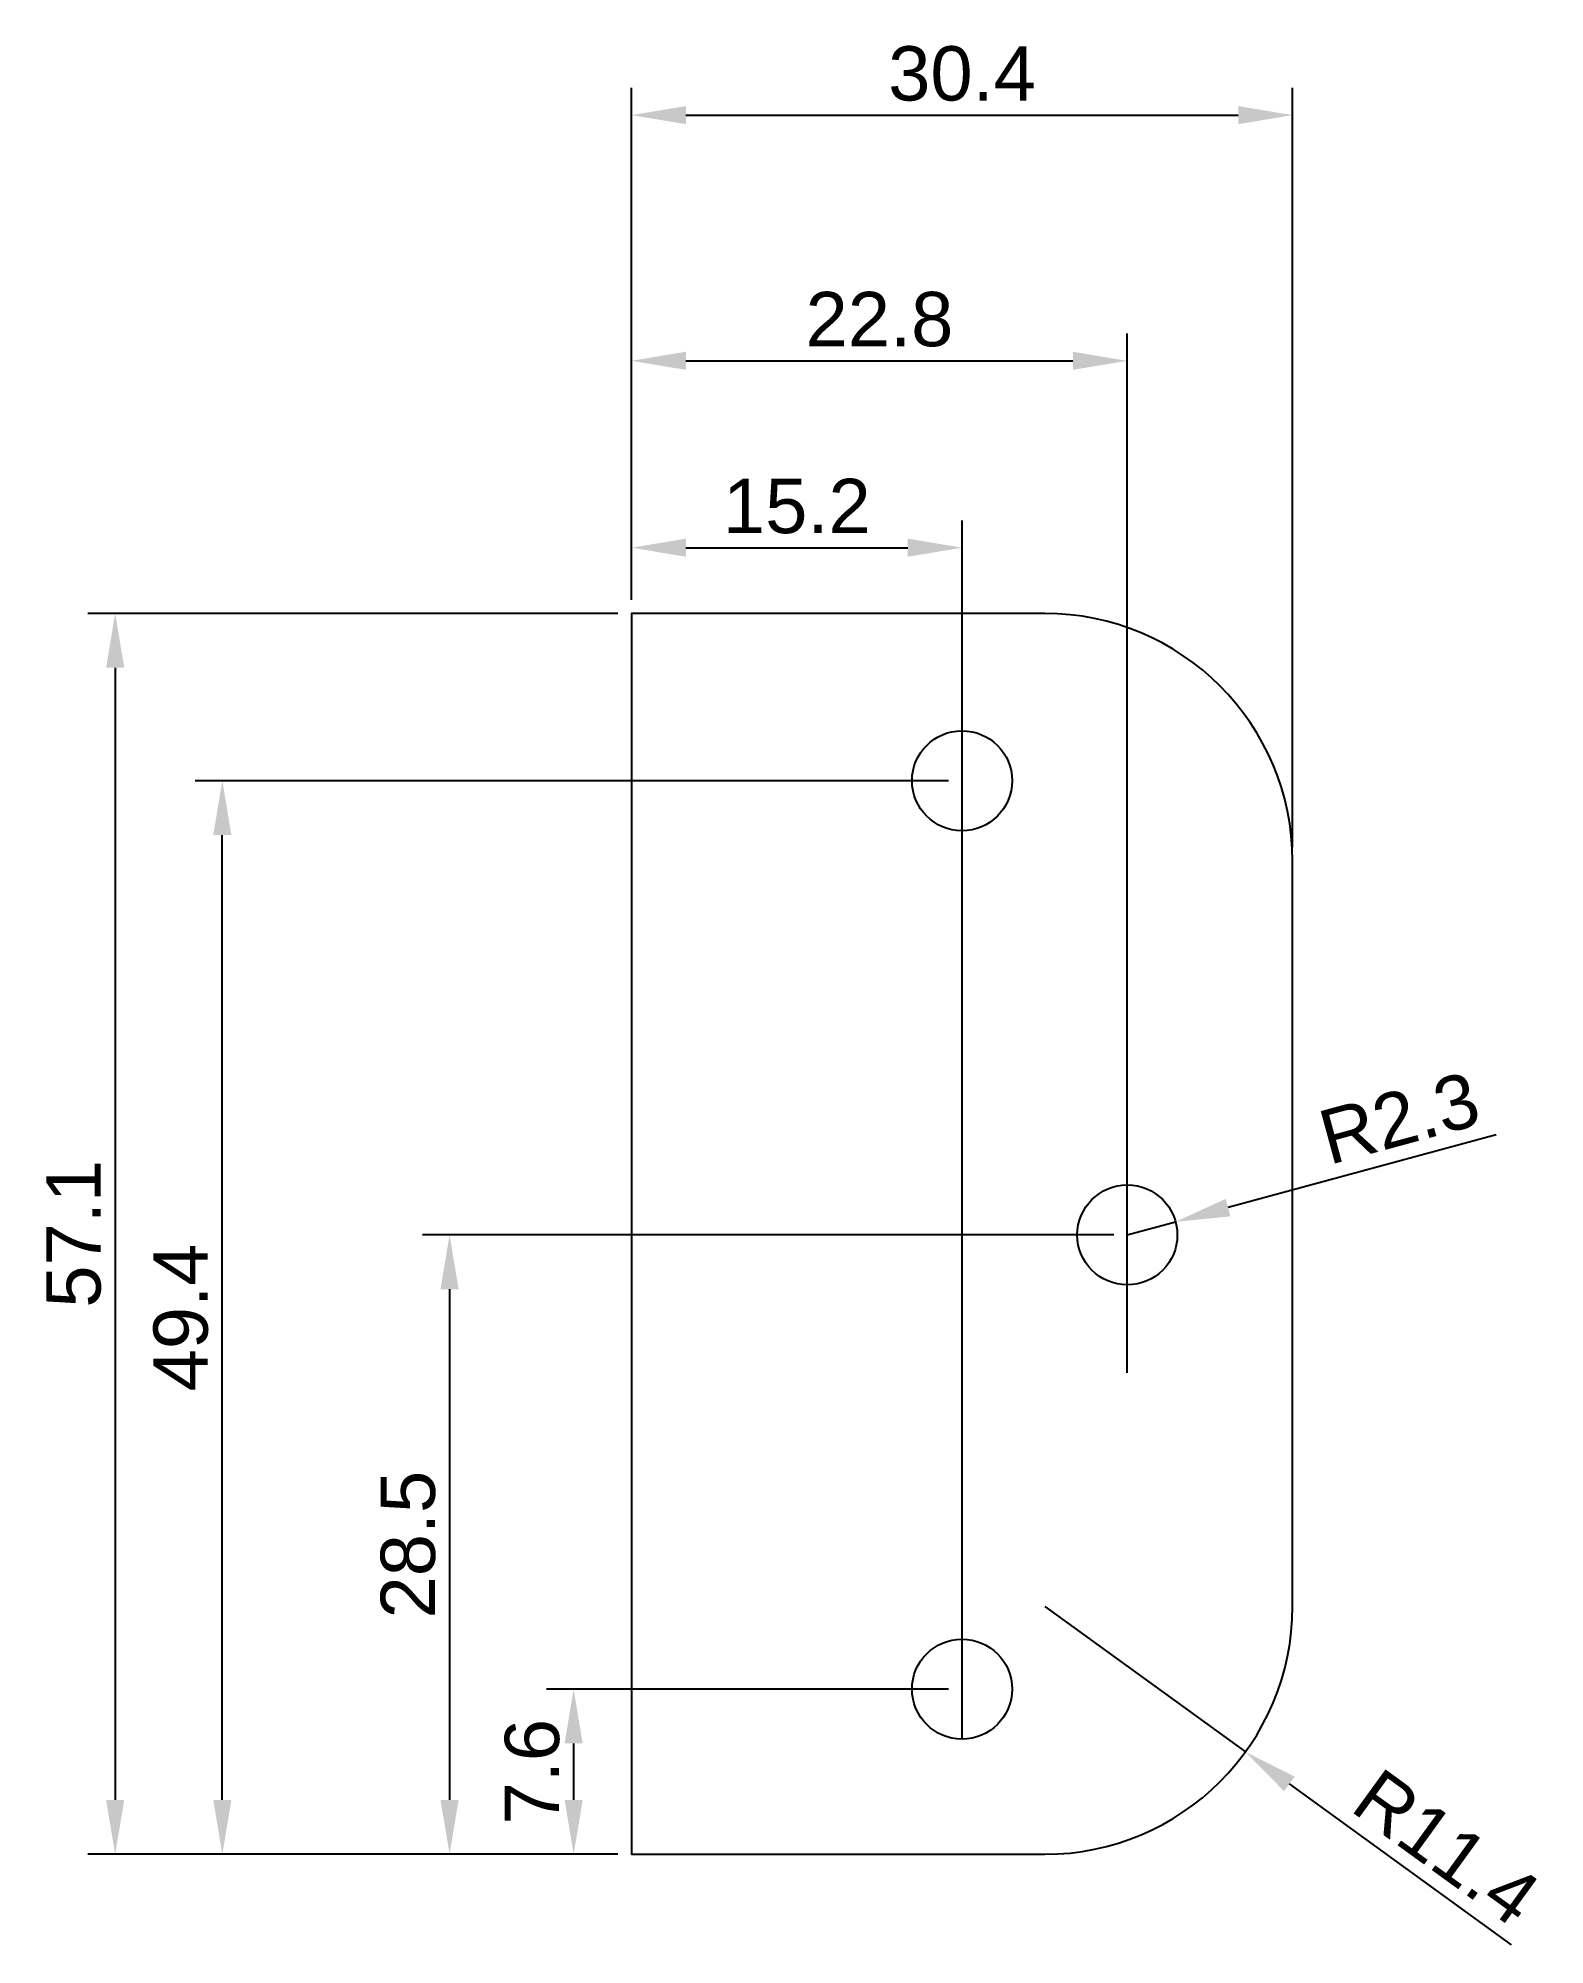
# Model space of a CAD drawing. Header units: millimetres. Extents: x 2578.1 to 2647.3, y 455.1 to 542.8.
import ezdxf

# ---------------------------------------------------------------- set-up
doc = ezdxf.new("R2010")
doc.units = ezdxf.units.MM
doc.styles.get("Standard").update_dxf_attribs({"font": 'arial.ttf'})
doc.dimstyles.new('ISO-25', dxfattribs={"dimtxt": 2.5, "dimasz": 2.5, "dimexe": 1.25, "dimexo": 0.625, "dimtad": 1, "dimdec": 1, "dimdsep": 46, "dimtxsty": 'Standard', "dimcen": 2.5, "dimadec": 0, "dimazin": 0, "dimtfac": 1, "dimtdec": 1, "dimtmove": 0, "dimatfit": 3, "dimfxl": 1, "dimarcsym": 0})

# ---------------------------------------------------------------- blocks, each defined once
blk = doc.blocks.new('*D1')
at = {"color": 0, "lineweight": -2, "transparency": 16777216}
for p, q in [((2604.719, 516.319), (2580.342, 516.319)), ((2581.592, 513.819), (2581.592, 461.719)), ((2604.719, 459.219), (2580.342, 459.219))]:
    blk.add_line(p, q, dxfattribs=at)
at = {"color": 0, "transparency": 16777216}
for points in [[(2581.176, 513.819), (2582.009, 513.819), (2581.592, 516.319)], [(2581.176, 461.719), (2582.009, 461.719), (2581.592, 459.219)]]:
    blk.add_solid(points, dxfattribs=at)
at = {"layer": 'Defpoints', "color": 0, "transparency": 16777216}
for p in [(2605.344, 516.319), (2581.592, 459.219), (2605.344, 459.219)]:
    blk.add_point(p, dxfattribs=at)
at = {"color": 0, "transparency": 16777216, "insert": (2579.691, 487.769), "char_height": 2.5, "attachment_point": 5, "rotation": 90}
blk.add_mtext('57.1', dxfattribs=at)
blk = doc.blocks.new('*D2')
at = {"color": 0, "lineweight": -2, "transparency": 16777216}
for p, q in [((2619.919, 466.819), (2601.429, 466.819)), ((2602.679, 464.319), (2602.679, 461.719)), ((2604.719, 459.219), (2601.429, 459.219))]:
    blk.add_line(p, q, dxfattribs=at)
at = {"color": 0, "transparency": 16777216}
for points in [[(2602.262, 464.319), (2603.096, 464.319), (2602.679, 466.819)], [(2602.262, 461.719), (2603.096, 461.719), (2602.679, 459.219)]]:
    blk.add_solid(points, dxfattribs=at)
at = {"layer": 'Defpoints', "color": 0, "transparency": 16777216}
for p in [(2620.544, 466.819), (2602.679, 459.219), (2605.344, 459.219)]:
    blk.add_point(p, dxfattribs=at)
at = {"color": 0, "transparency": 16777216, "insert": (2600.778, 463.019), "char_height": 2.5, "attachment_point": 5, "rotation": 90}
blk.add_mtext('7.6', dxfattribs=at)
blk = doc.blocks.new('*D4')
at = {"color": 0, "lineweight": -2, "transparency": 16777216}
for p, q in [((2627.519, 487.719), (2595.723, 487.719)), ((2596.973, 485.219), (2596.973, 461.719)), ((2604.719, 459.219), (2595.723, 459.219))]:
    blk.add_line(p, q, dxfattribs=at)
at = {"color": 0, "transparency": 16777216}
for points in [[(2596.556, 485.219), (2597.389, 485.219), (2596.973, 487.719)], [(2596.556, 461.719), (2597.389, 461.719), (2596.973, 459.219)]]:
    blk.add_solid(points, dxfattribs=at)
at = {"layer": 'Defpoints', "color": 0, "transparency": 16777216}
for p in [(2628.144, 487.719), (2596.973, 459.219), (2605.344, 459.219)]:
    blk.add_point(p, dxfattribs=at)
at = {"color": 0, "transparency": 16777216, "insert": (2595.071, 473.469), "char_height": 2.5, "attachment_point": 5, "rotation": 90}
blk.add_mtext('28.5', dxfattribs=at)
blk = doc.blocks.new('*D5')
at = {"color": 0, "lineweight": -2, "transparency": 16777216}
for p, q in [((2619.919, 508.619), (2585.271, 508.619)), ((2586.521, 461.719), (2586.521, 506.119)), ((2604.719, 459.219), (2585.271, 459.219))]:
    blk.add_line(p, q, dxfattribs=at)
at = {"color": 0, "transparency": 16777216}
for points in [[(2586.104, 506.119), (2586.937, 506.119), (2586.521, 508.619)], [(2586.104, 461.719), (2586.937, 461.719), (2586.521, 459.219)]]:
    blk.add_solid(points, dxfattribs=at)
at = {"layer": 'Defpoints', "color": 0, "transparency": 16777216}
for p in [(2586.521, 508.619), (2620.544, 508.619), (2605.344, 459.219)]:
    blk.add_point(p, dxfattribs=at)
at = {"color": 0, "transparency": 16777216, "insert": (2584.619, 483.919), "char_height": 2.5, "attachment_point": 5, "rotation": 90}
blk.add_mtext('49.4', dxfattribs=at)
blk = doc.blocks.new('*D6')
at = {"color": 0, "lineweight": -2, "transparency": 16777216}
for p, q in [((2605.344, 516.944), (2605.344, 520.593)), ((2620.544, 467.444), (2620.544, 520.593)), ((2607.844, 519.343), (2618.044, 519.343))]:
    blk.add_line(p, q, dxfattribs=at)
at = {"color": 0, "transparency": 16777216}
for points in [[(2607.844, 519.759), (2607.844, 518.926), (2605.344, 519.343)], [(2618.044, 519.759), (2618.044, 518.926), (2620.544, 519.343)]]:
    blk.add_solid(points, dxfattribs=at)
at = {"layer": 'Defpoints', "color": 0, "transparency": 16777216}
for p in [(2620.544, 519.343), (2605.344, 516.319), (2620.544, 466.819)]:
    blk.add_point(p, dxfattribs=at)
at = {"color": 0, "transparency": 16777216, "insert": (2612.944, 521.244), "char_height": 2.5, "attachment_point": 5}
blk.add_mtext('15.2', dxfattribs=at)
blk = doc.blocks.new('*D7')
at = {"color": 0, "lineweight": -2, "transparency": 16777216}
for p, q in [((2605.344, 516.944), (2605.344, 529.192)), ((2628.144, 488.344), (2628.144, 529.192)), ((2607.844, 527.942), (2625.644, 527.942))]:
    blk.add_line(p, q, dxfattribs=at)
at = {"color": 0, "transparency": 16777216}
for points in [[(2607.844, 528.359), (2607.844, 527.526), (2605.344, 527.942)], [(2625.644, 528.359), (2625.644, 527.526), (2628.144, 527.942)]]:
    blk.add_solid(points, dxfattribs=at)
at = {"layer": 'Defpoints', "color": 0, "transparency": 16777216}
for p in [(2628.144, 527.942), (2605.344, 516.319), (2628.144, 487.719)]:
    blk.add_point(p, dxfattribs=at)
at = {"color": 0, "transparency": 16777216, "insert": (2616.744, 529.844), "char_height": 2.5, "attachment_point": 5}
blk.add_mtext('22.8', dxfattribs=at)
blk = doc.blocks.new('*D8')
at = {"color": 0, "lineweight": -2, "transparency": 16777216}
for p, q in [((2605.344, 516.944), (2605.344, 540.497)), ((2635.744, 505.544), (2635.744, 540.497)), ((2607.844, 539.247), (2633.244, 539.247))]:
    blk.add_line(p, q, dxfattribs=at)
at = {"color": 0, "transparency": 16777216}
for points in [[(2607.844, 539.664), (2607.844, 538.831), (2605.344, 539.247)], [(2633.244, 539.664), (2633.244, 538.831), (2635.744, 539.247)]]:
    blk.add_solid(points, dxfattribs=at)
at = {"layer": 'Defpoints', "color": 0, "transparency": 16777216}
for p in [(2635.744, 539.247), (2605.344, 516.319), (2635.744, 504.919)]:
    blk.add_point(p, dxfattribs=at)
at = {"color": 0, "transparency": 16777216, "insert": (2620.544, 541.15), "char_height": 2.5, "attachment_point": 5}
blk.add_mtext('30.4', dxfattribs=at)
blk = doc.blocks.new('*D9')
at = {"color": 0, "lineweight": -2, "transparency": 16777216}
for p, q in [((2645.108, 492.32), (2632.776, 488.976)), ((2628.144, 487.719), (2630.364, 488.321))]:
    blk.add_line(p, q, dxfattribs=at)
at = {"color": 0, "transparency": 16777216}
blk.add_solid([(2632.667, 489.378), (2632.885, 488.573), (2630.364, 488.321)], dxfattribs=at)
at = {"layer": 'Defpoints', "color": 0, "transparency": 16777216}
for p in [(2630.364, 488.321), (2628.144, 487.719)]:
    blk.add_point(p, dxfattribs=at)
at = {"color": 0, "transparency": 16777216, "insert": (2640.656, 493.084), "char_height": 2.5, "attachment_point": 5, "rotation": 15.17383}
blk.add_mtext('R2.3', dxfattribs=at)
blk = doc.blocks.new('*D10')
at = {"color": 0, "lineweight": -2, "transparency": 16777216}
for p, q in [((2624.344, 470.619), (2633.574, 463.928)), ((2645.821, 455.051), (2635.598, 462.461))]:
    blk.add_line(p, q, dxfattribs=at)
at = {"color": 0, "transparency": 16777216}
blk.add_solid([(2635.843, 462.799), (2635.353, 462.124), (2633.574, 463.928)], dxfattribs=at)
at = {"layer": 'Defpoints', "color": 0, "transparency": 16777216}
for p in [(2624.344, 470.619), (2633.574, 463.928)]:
    blk.add_point(p, dxfattribs=at)
at = {"color": 0, "transparency": 16777216, "insert": (2642.825, 459.545), "char_height": 2.5, "attachment_point": 5, "rotation": 324.06223}
blk.add_mtext('R11.4', dxfattribs=at)

msp = doc.modelspace()

# ---------------------------------------------------------------- linework, layer by layer
for points in [[(2620.544, 464.519), (2620.544, 516.319), (2605.344, 516.319), (2605.344, 459.219), (2620.544, 459.219)], [(2624.344, 516.319), (2605.344, 516.319), (2605.344, 459.219), (2624.344, 459.219)], [(2624.344, 516.319), (2605.344, 516.319), (2605.344, 459.219), (2624.344, 459.219)], [(2628.144, 481.367), (2628.144, 515.667)], [(2635.744, 470.619), (2635.744, 504.919)]]:
    msp.add_lwpolyline(points)
for centre in [(2620.544, 508.619), (2628.144, 487.719), (2620.544, 466.819)]:
    msp.add_circle(centre, 2.3)
for centre, start, end in [((2624.344, 504.919), 0, 90), ((2624.344, 470.619), 270, 0)]:
    msp.add_arc(centre, 11.4, start, end)

# ---------------------------------------------------------------- dimensions: what is measured, and where the dimension line sits
for base, p2, picture, middle in [((2635.744, 539.247), (2635.744, 504.919), '*D8', (2620.544, 541.15)), ((2628.144, 527.942), (2628.144, 487.719), '*D7', (2616.744, 529.844)), ((2620.544, 519.343), (2620.544, 466.819), '*D6', (2612.944, 521.244))]:
    dim = msp.add_linear_dim(base=base, p1=(2605.344, 516.319), p2=p2, dimstyle='ISO-25')
    dim.commit()
    dim.dimension.update_dxf_attribs({"geometry": picture, "text_midpoint": middle})
for base, p1, p2, picture, middle in [((2581.592, 459.219), (2605.344, 516.319), (2605.344, 459.219), '*D1', (2579.691, 487.769)), ((2586.521, 508.619), (2605.344, 459.219), (2620.544, 508.619), '*D5', (2584.619, 483.919)), ((2596.973, 459.219), (2628.144, 487.719), (2605.344, 459.219), '*D4', (2595.071, 473.469)), ((2602.679, 459.219), (2620.544, 466.819), (2605.344, 459.219), '*D2', (2600.778, 463.019))]:
    dim = msp.add_linear_dim(base=base, p1=p1, p2=p2, angle=90, dimstyle='ISO-25')
    dim.commit()
    dim.dimension.update_dxf_attribs({"geometry": picture, "text_midpoint": middle})
dim = msp.add_radius_dim(center=(2628.144, 487.719), mpoint=(2630.364, 488.321), dimstyle='ISO-25')
dim.commit()
dim.dimension.update_dxf_attribs({"geometry": '*D9', "text_midpoint": (2641.154, 491.248), "dimtype": 164})
dim = msp.add_radius_dim(center=(2624.344, 470.619), mpoint=(2633.574, 463.928), dimstyle='ISO-25')
dim.commit()
dim.dimension.update_dxf_attribs({"geometry": '*D10', "text_midpoint": (2642.825, 459.545)})

doc.saveas('drawing.dxf')
